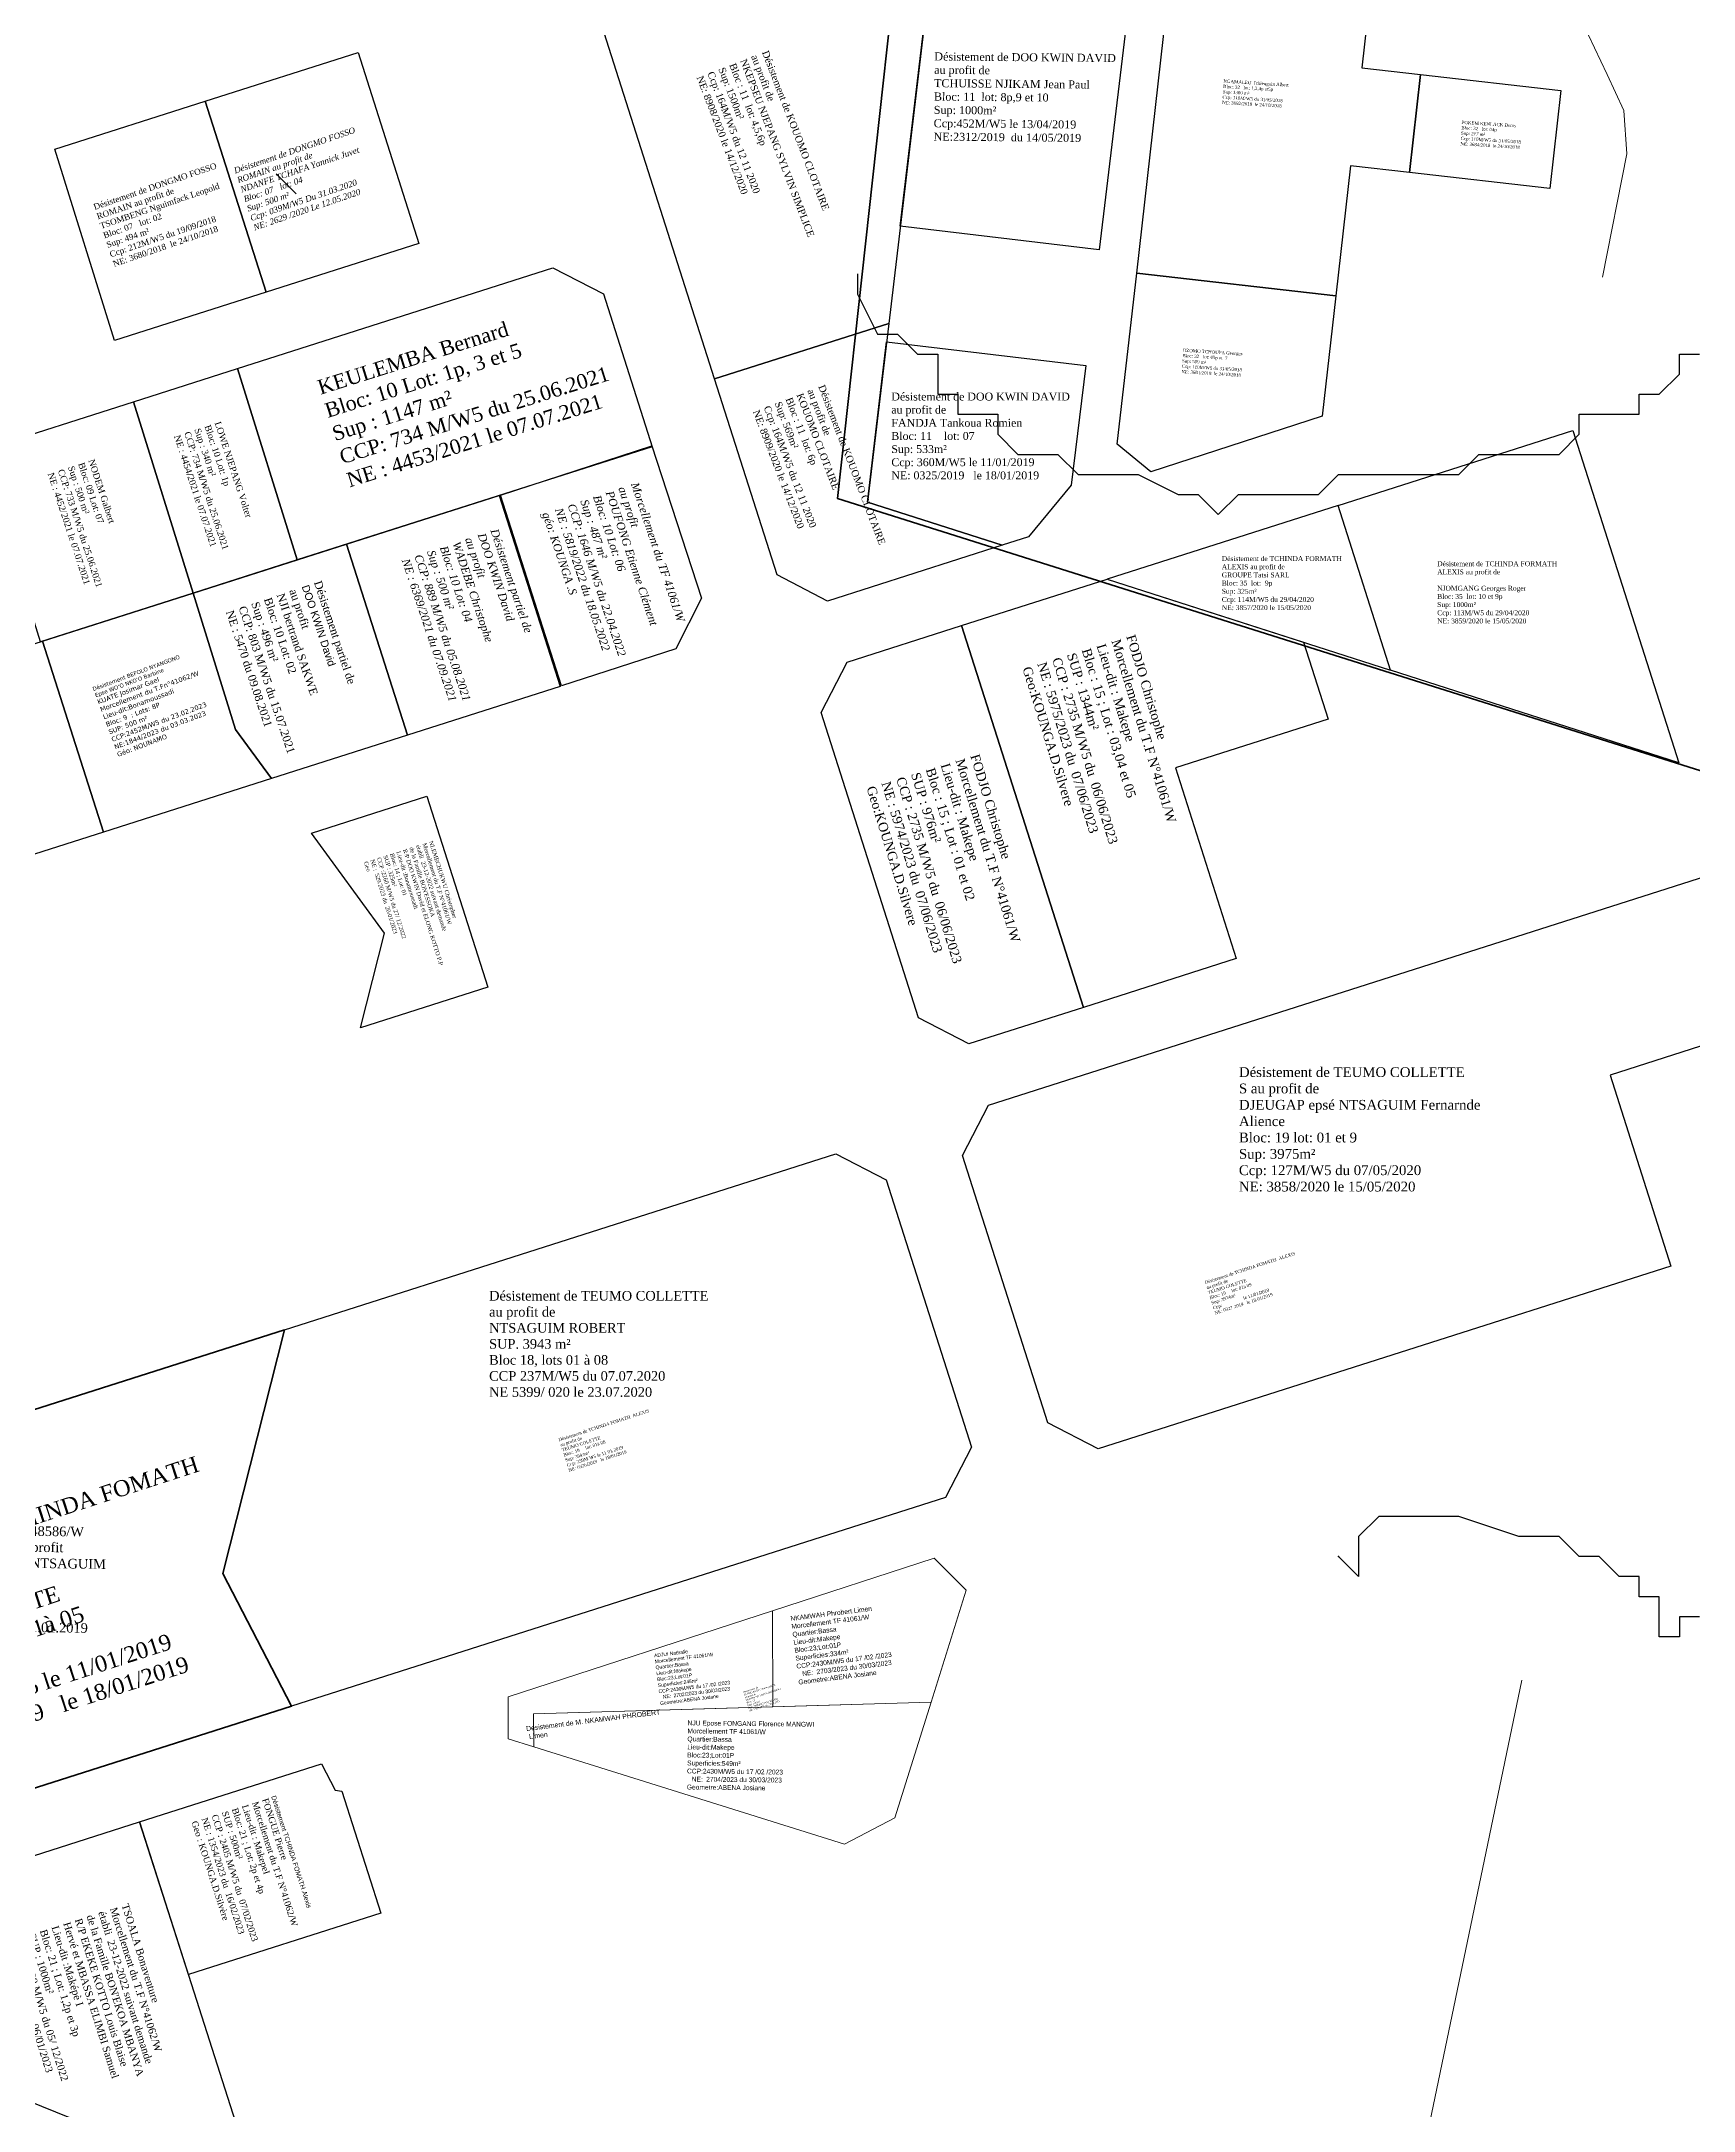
# Model space of a CAD drawing. Header units: millimetres. Extents: x 579832 to 917290, y 449831 to 1452191.
# Drawn here: x 581924.3 to 582130.4, y 450315.9 to 450574 of the extents above; entities that cross this region are included whole.
import ezdxf

# ---------------------------------------------------------------- set-up
doc = ezdxf.new("R2010")
doc.units = ezdxf.units.MM
doc.header["$LTSCALE"] = 10
for name, color, linetype, lineweight in [('00_DPP_TF MUTATION TOTALE', 6, 'Continuous', 50), ('00_DPP_TF Mutations Moungo', 6, 'Continuous', 50), ('MAJ APRES LE 13.01.2023', 222, 'Continuous', 30), ('Roads_others', 24, 'Continuous', 9)]:
    doc.layers.add(name, color=color, linetype=linetype, lineweight=lineweight)
for name, color, linetype in [('end maj 26 02 2021', 7, 'Continuous'), ('MAJ AOUT 2021', 7, 'Continuous'), ('MAJ JAN 2022', 1, 'Continuous'), ('MAJ JUILLET 2021', 7, 'Continuous')]:
    doc.layers.add(name, color=color, linetype=linetype)
doc.styles.add('STYLE3', font='tt0012m_.ttf', dxfattribs={"height": 13})
doc.styles.add('Times 1.0', font='times.ttf', dxfattribs={"width": 0.99, "height": 1})

msp = doc.modelspace()

# ---------------------------------------------------------------- linework, layer by layer
at = {"color": 7, "lineweight": 40, "flags": 128}
msp.add_lwpolyline([(582430.3, 450712.29), (582506.29, 450667.85), (582281.53, 450435.6), (582023.63, 450516.96), (582031.51, 450588.86), (582189.17, 450606.75), (582205.02, 450609.85), (582261.3, 450615.03), (582311.98, 450601.99), (582363.8, 450620.85)], close=True, dxfattribs=at)
at = {"color": 0, "lineweight": -3, "flags": 128}
msp.add_lwpolyline([(582000.46, 450523.56), (582006.65, 450504.54)], dxfattribs=at)
at = {"flags": 128}
msp.add_lwpolyline([(582057.26, 450506.92), (582081.75, 450499.05)], dxfattribs=at)
msp.add_lwpolyline([(581972.41, 450479.85), (581980.01, 450456.03), (581964.14, 450450.96), (581967.12, 450462.78), (581958, 450475.25)], close=True, dxfattribs=at)
at = {"layer": '00_DPP_TF MUTATION TOTALE', "flags": 128}
msp.add_lwpolyline([(581954.64, 450413.3), (581946.96, 450382.87), (581955.53, 450366.35), (581913.22, 450352.85), (581906.93, 450356.09), (581896.3, 450389.44), (581899.54, 450395.72)], close=True, dxfattribs=at)
at = {"layer": 'end maj 26 02 2021', "color": 150}
for points in [[(582077.6, 450595.66), (582080.25, 450588.88), (582091.18, 450589.92), (582088.99, 450570.7), (582096.33, 450569.87), (582094.94, 450557.63), (582087.6, 450558.46), (582085.77, 450542.28), (582060.93, 450545.1), (582065.95, 450589.43), (582071.48, 450594.96)], [(582077.6, 450595.66), (582080.25, 450588.88), (582091.18, 450589.92), (582088.99, 450570.7), (582096.33, 450569.87), (582094.94, 450557.63), (582087.6, 450558.46), (582085.77, 450542.28), (582060.93, 450545.1), (582065.95, 450589.43), (582071.48, 450594.96)], [(582056.43, 450590.52), (582060.81, 450586.09), (582056.27, 450548), (582031.44, 450550.96), (582035.89, 450588.3)], [(582056.43, 450590.52), (582060.81, 450586.09), (582056.27, 450548), (582031.44, 450550.96), (582035.89, 450588.3)], [(582035.89, 450588.28), (582030, 450538.83), (582008.29, 450531.91), (581994.52, 450575.08)], [(582035.89, 450588.28), (582030, 450538.83), (582008.29, 450531.91), (581994.52, 450575.08)], [(582096.33, 450569.87), (582113.83, 450567.88), (582112.44, 450555.64), (582094.94, 450557.63)], [(582096.33, 450569.87), (582113.83, 450567.88), (582112.44, 450555.64), (582094.94, 450557.63)], [(581944.76, 450566.55), (581952.36, 450542.73), (581933.44, 450536.7), (581926.01, 450560.57)], [(581944.76, 450566.55), (581952.36, 450542.73), (581933.44, 450536.7), (581926.01, 450560.57)], [(582060.93, 450545.1), (582085.77, 450542.28), (582084.06, 450527.27), (582062.69, 450520.32), (582058.5, 450523.74)], [(582060.93, 450545.1), (582085.77, 450542.28), (582084.06, 450527.27), (582062.69, 450520.32), (582058.5, 450523.74)], [(582022.38, 450504.19), (582016.1, 450507.44), (582008.29, 450531.91), (582030, 450538.83), (582027.34, 450516.54), (582044.16, 450511.14)], [(582022.38, 450504.19), (582016.1, 450507.44), (582008.29, 450531.91), (582030, 450538.83), (582027.34, 450516.54), (582044.16, 450511.14)], [(582029.72, 450536.52), (582054.58, 450533.56), (582052.77, 450518.66), (582047.42, 450512.18), (582044.16, 450511.14), (582027.34, 450516.54)], [(582029.72, 450536.52), (582054.58, 450533.56), (582052.77, 450518.66), (582047.42, 450512.18), (582044.16, 450511.14), (582027.34, 450516.54)], [(582115.32, 450525.45), (582128.54, 450484), (582092.59, 450495.56), (582086.04, 450516.11)], [(582115.32, 450525.45), (582128.54, 450484), (582092.59, 450495.56), (582086.04, 450516.11)], [(582057.26, 450506.92), (582092.59, 450495.56), (582086.04, 450516.11)], [(582057.26, 450506.92), (582092.59, 450495.56), (582086.04, 450516.11)], [(582132.95, 450470.19), (582139.03, 450451.14), (582119.98, 450445.06), (582127.57, 450421.24), (582056.12, 450398.44), (582049.84, 450401.69), (582039.2, 450435.03), (582042.44, 450441.32)], [(582132.95, 450470.19), (582139.03, 450451.14), (582119.98, 450445.06), (582127.57, 450421.24), (582056.12, 450398.44), (582049.84, 450401.69), (582039.2, 450435.03), (582042.44, 450441.32)], [(582132.95, 450470.19), (582139.03, 450451.14), (582119.98, 450445.06), (582127.57, 450421.24), (582056.12, 450398.44), (582049.84, 450401.69), (582039.2, 450435.03), (582042.44, 450441.32)], [(582132.95, 450470.19), (582139.03, 450451.14), (582119.98, 450445.06), (582127.57, 450421.24), (582056.12, 450398.44), (582049.84, 450401.69), (582039.2, 450435.03), (582042.44, 450441.32)], [(582023.39, 450435.24), (582029.67, 450431.99), (582040.31, 450398.65), (582037.07, 450392.36), (581955.53, 450366.35), (581946.96, 450382.87), (581954.64, 450413.3)], [(582023.39, 450435.24), (582029.67, 450431.99), (582040.31, 450398.65), (582037.07, 450392.36), (581955.53, 450366.35), (581946.96, 450382.87), (581954.64, 450413.3)], [(581954.64, 450413.3), (581946.96, 450382.87), (581955.53, 450366.35), (581913.22, 450352.85), (581906.93, 450356.09), (581896.3, 450389.44), (581899.54, 450395.72)], [(581954.64, 450413.3), (581946.96, 450382.87), (581955.53, 450366.35), (581913.22, 450352.85), (581906.93, 450356.09), (581896.3, 450389.44), (581899.54, 450395.72)]]:
    msp.add_lwpolyline(points, close=True, dxfattribs=at)
at = {"layer": 'end maj 26 02 2021', "color": 150, "lineweight": -3, "flags": 128}
for points in [[(581963.81, 450572.63), (581971.41, 450548.81), (581952.36, 450542.73), (581944.76, 450566.54)], [(581963.81, 450572.63), (581971.41, 450548.81), (581952.36, 450542.73), (581944.76, 450566.54)], [(582023.39, 450435.24), (582029.67, 450431.99), (582040.31, 450398.65), (582037.07, 450392.36), (581955.53, 450366.35), (581946.96, 450382.87), (581954.64, 450413.3)], [(582023.39, 450435.24), (582029.67, 450431.99), (582040.31, 450398.65), (582037.07, 450392.36), (581955.53, 450366.35), (581946.96, 450382.87), (581954.64, 450413.3)]]:
    msp.add_lwpolyline(points, close=True, dxfattribs=at)
at = {"layer": 'end maj 26 02 2021', "flags": 128}
for points in [[(581956.11, 450554.99), (581953.61, 450557.49)], [(581956.11, 450554.99), (581953.61, 450557.49)], [(582026.11, 450544.99), (582026.11, 450542.49)], [(582026.11, 450544.99), (582026.11, 450542.49)], [(582026.11, 450542.49), (582028.61, 450537.49), (582028.61, 450537.49), (582028.61, 450537.49), (582031.11, 450537.49), (582031.11, 450537.49), (582033.61, 450534.99), (582036.11, 450534.99), (582036.11, 450532.49), (582036.11, 450532.49), (582036.11, 450529.99), (582038.61, 450529.99), (582038.61, 450529.99), (582038.61, 450529.99), (582038.61, 450527.49), (582038.61, 450527.49), (582041.11, 450527.49), (582041.11, 450527.49), (582043.61, 450527.49), (582043.61, 450524.99), (582046.11, 450522.49), (582048.61, 450522.49), (582051.11, 450522.49), (582053.61, 450519.99), (582053.61, 450519.99), (582056.11, 450519.99), (582056.11, 450519.99), (582058.61, 450519.99), (582058.61, 450519.99), (582061.11, 450519.99), (582066.11, 450517.49), (582068.61, 450517.49), (582068.61, 450517.49), (582071.11, 450514.99), (582073.61, 450517.49), (582073.61, 450517.49), (582076.11, 450517.49), (582078.61, 450517.49), (582081.11, 450517.49), (582083.61, 450517.49), (582083.61, 450517.49), (582086.11, 450519.99), (582088.61, 450519.99), (582091.11, 450519.99), (582093.61, 450519.99), (582096.11, 450519.99), (582098.61, 450519.99), (582101.11, 450519.99), (582103.61, 450522.49), (582106.11, 450522.49), (582108.61, 450522.49), (582113.61, 450522.49), (582116.11, 450524.99), (582116.11, 450527.49), (582118.61, 450527.49), (582118.61, 450527.49), (582121.11, 450527.49), (582123.61, 450527.49), (582123.61, 450529.99), (582126.11, 450529.99), (582128.61, 450532.49), (582128.61, 450534.99), (582131.11, 450534.99)], [(582026.11, 450542.49), (582028.61, 450537.49), (582028.61, 450537.49), (582028.61, 450537.49), (582031.11, 450537.49), (582031.11, 450537.49), (582033.61, 450534.99), (582036.11, 450534.99), (582036.11, 450532.49), (582036.11, 450532.49), (582036.11, 450529.99), (582038.61, 450529.99), (582038.61, 450529.99), (582038.61, 450529.99), (582038.61, 450527.49), (582038.61, 450527.49), (582041.11, 450527.49), (582041.11, 450527.49), (582043.61, 450527.49), (582043.61, 450524.99), (582046.11, 450522.49), (582048.61, 450522.49), (582051.11, 450522.49), (582053.61, 450519.99), (582053.61, 450519.99), (582056.11, 450519.99), (582056.11, 450519.99), (582058.61, 450519.99), (582058.61, 450519.99), (582061.11, 450519.99), (582066.11, 450517.49), (582068.61, 450517.49), (582068.61, 450517.49), (582071.11, 450514.99), (582073.61, 450517.49), (582073.61, 450517.49), (582076.11, 450517.49), (582078.61, 450517.49), (582081.11, 450517.49), (582083.61, 450517.49), (582083.61, 450517.49), (582086.11, 450519.99), (582088.61, 450519.99), (582091.11, 450519.99), (582093.61, 450519.99), (582096.11, 450519.99), (582098.61, 450519.99), (582101.11, 450519.99), (582103.61, 450522.49), (582106.11, 450522.49), (582108.61, 450522.49), (582113.61, 450522.49), (582116.11, 450524.99), (582116.11, 450527.49), (582118.61, 450527.49), (582118.61, 450527.49), (582121.11, 450527.49), (582123.61, 450527.49), (582123.61, 450529.99), (582126.11, 450529.99), (582128.61, 450532.49), (582128.61, 450534.99), (582131.11, 450534.99)], [(582131.11, 450377.49), (582128.61, 450377.49), (582128.61, 450374.99), (582126.11, 450374.99), (582126.11, 450377.49), (582126.11, 450377.49), (582126.11, 450379.99), (582126.11, 450379.99), (582126.11, 450379.99), (582123.61, 450379.99), (582123.61, 450382.49), (582121.11, 450382.49), (582118.61, 450384.99), (582116.11, 450384.99), (582113.61, 450387.49), (582111.11, 450387.49), (582108.61, 450387.49), (582101.11, 450389.99), (582098.61, 450389.99), (582093.61, 450389.99), (582091.11, 450389.99), (582091.11, 450389.99), (582091.11, 450389.99), (582091.11, 450389.99), (582091.11, 450389.99), (582091.11, 450389.99), (582088.61, 450387.49), (582088.61, 450384.99), (582088.61, 450384.99), (582088.61, 450384.99), (582088.61, 450382.49), (582086.11, 450384.99)], [(582131.11, 450377.49), (582128.61, 450377.49), (582128.61, 450374.99), (582126.11, 450374.99), (582126.11, 450377.49), (582126.11, 450377.49), (582126.11, 450379.99), (582126.11, 450379.99), (582126.11, 450379.99), (582123.61, 450379.99), (582123.61, 450382.49), (582121.11, 450382.49), (582118.61, 450384.99), (582116.11, 450384.99), (582113.61, 450387.49), (582111.11, 450387.49), (582108.61, 450387.49), (582101.11, 450389.99), (582098.61, 450389.99), (582093.61, 450389.99), (582091.11, 450389.99), (582091.11, 450389.99), (582091.11, 450389.99), (582091.11, 450389.99), (582091.11, 450389.99), (582091.11, 450389.99), (582088.61, 450387.49), (582088.61, 450384.99), (582088.61, 450384.99), (582088.61, 450384.99), (582088.61, 450382.49), (582086.11, 450384.99)]]:
    msp.add_lwpolyline(points, dxfattribs=at)
at = {"layer": 'end maj 26 02 2021'}
msp.add_point((582086.11, 450384.99), dxfattribs=at)
msp.add_point((582086.11, 450384.99), dxfattribs=at)
at = {"layer": 'MAJ AOUT 2021', "color": 150, "lineweight": -3, "flags": 128}
msp.add_lwpolyline([(581981.43, 450517.37), (581989.03, 450493.55), (581969.98, 450487.47), (581962.38, 450511.29)], close=True, dxfattribs=at)
msp.add_lwpolyline([(581981.43, 450517.37), (581989.03, 450493.55), (581969.98, 450487.47), (581962.38, 450511.29)], close=True, dxfattribs=at)
at = {"layer": 'MAJ AOUT 2021', "color": 6, "lineweight": -3, "flags": 128}
msp.add_lwpolyline([(581962.39, 450511.29), (581969.98, 450487.47), (581953.02, 450482.05), (581948.55, 450488.17), (581943.26, 450505.18)], close=True, dxfattribs=at)
msp.add_lwpolyline([(581962.39, 450511.29), (581969.98, 450487.47), (581953.02, 450482.05), (581948.55, 450488.17), (581943.26, 450505.18)], close=True, dxfattribs=at)
at = {"layer": 'MAJ APRES LE 13.01.2023', "flags": 128}
for points in [[(582081.75, 450499.05), (582084.81, 450489.47), (582065.76, 450483.39), (582073.35, 450459.58), (582054.3, 450453.5), (582039.1, 450501.13), (582057.26, 450506.92)], [(582039.1, 450501.13), (582054.3, 450453.5), (582040.01, 450448.94), (582033.73, 450452.18), (582021.57, 450490.29), (582024.82, 450496.57)], [(581972.41, 450479.85), (581980.01, 450456.03), (581964.14, 450450.96), (581967.12, 450462.78), (581958, 450475.25)], [(581936.57, 450351.9), (581951.39, 450305.46), (581918.9, 450318.59), (581912.41, 450338.95), (581915.65, 450345.23)], [(581936.57, 450351.9), (581951.39, 450305.46), (581918.9, 450318.59), (581912.41, 450338.95), (581915.65, 450345.23)]]:
    msp.add_lwpolyline(points, close=True, dxfattribs=at)
at = {"layer": 'MAJ APRES LE 13.01.2023', "color": 232, "lineweight": 30, "flags": 128}
for points in [[(581943.26, 450505.18), (581948.55, 450488.17), (581953.02, 450482.06), (581932.05, 450475.37), (581924.45, 450499.18)], [(581924.45, 450499.18), (581932.05, 450475.37), (581879.48, 450458.59), (581873.19, 450461.84), (581867.11, 450480.89)], [(581959.27, 450359.15), (581960.98, 450355.84), (581961.8, 450355.72), (581966.65, 450340.51), (581942.65, 450332.85), (581936.57, 450351.9)]]:
    msp.add_lwpolyline(points, close=True, dxfattribs=at)
at = {"layer": 'MAJ APRES LE 13.01.2023', "lineweight": 13, "flags": 128}
for points in [[(582035.66, 450384.78), (582039.66, 450380.82), (582035.28, 450366.84), (582015.53, 450366.26), (582015.49, 450378.22)], [(582015.49, 450378.22), (582015.53, 450366.26), (581985.69, 450365.38), (581985.73, 450361.25), (581982.55, 450362.25), (581982.54, 450367.5)], [(582035.28, 450366.84), (582030.75, 450352.39), (582024.49, 450349.12), (581985.73, 450361.25), (581985.69, 450365.38)]]:
    msp.add_lwpolyline(points, close=True, dxfattribs=at)
at = {"layer": 'MAJ JAN 2022', "color": 4, "lineweight": 30, "ltscale": 0.0014, "flags": 128}
msp.add_lwpolyline([(582000.46, 450523.56), (582006.65, 450504.54), (582003.43, 450498.24), (581989.17, 450493.6), (581981.57, 450517.41)], close=True, dxfattribs=at)
at = {"layer": 'MAJ JUILLET 2021', "flags": 128}
for points in [[(581988.13, 450545.74), (581994.41, 450542.5), (582000.49, 450523.44), (581956.21, 450509.32), (581948.78, 450533.19)], [(581988.13, 450545.74), (581994.41, 450542.5), (582000.49, 450523.44), (581956.21, 450509.32), (581948.78, 450533.19)], [(581948.78, 450533.19), (581956.21, 450509.32), (581943.25, 450505.18), (581935.82, 450529.05)], [(581948.78, 450533.19), (581956.21, 450509.32), (581943.25, 450505.18), (581935.82, 450529.05)], [(581935.82, 450529.04), (581943.25, 450505.19), (581924.19, 450499.11), (581916.76, 450522.98)], [(581935.82, 450529.04), (581943.25, 450505.19), (581924.19, 450499.11), (581916.76, 450522.98)]]:
    msp.add_lwpolyline(points, close=True, dxfattribs=at)
at = {"layer": 'Roads_others'}
msp.add_line((582108.98, 450369.58), (582081.72, 450238.61), dxfattribs=at)
msp.add_lwpolyline([(582119.02, 450544.6), (582122.06, 450559.99), (582121.68, 450565.38), (582119.6, 450569.89), (582108.55, 450593.18)], dxfattribs=at)

# ---------------------------------------------------------------- texts
at = {"color": 3, "insert": (581973.14, 450474.33), "char_height": 0.5105, "width": 38.1765, "attachment_point": 1, "rotation": 287.4817}
msp.add_mtext("{\\fTimes New Roman|b0|i0|c0|p18;NLEMECHUKWU Christopher\\P\\C1;Morcellement du T.F N°41061/W\\Pétabli  23-12-2022 suivant demande \\Pde la Famille BON'ESSOKA\\PR/P DOO KWIN David et ELONG KOTTO P.P\\P\\C256;Lieu-dit :Bonamoussadi  \\PBloc: 14 ; Lot: 01\\PSUP : 325m²\\PCCP :2260 M/W5 du 27/ 12/2022\\PNE :  529/2023 du  20/01/2023\\P\\C1;Geo :NOUNAMO.F.Gustave}", dxfattribs=at)
at = {"layer": '00_DPP_TF Mutations Moungo', "insert": (581906.32, 450393.02), "char_height": 1.2, "width": 46.84, "attachment_point": 1, "rotation": 359.2057, "style": 'Times 1.0'}
msp.add_mtext('{\\fTimes New Roman|b0|i0|c186|p18;Arr de Dla V\\Plieu dit : Makepe \\PMutation totale du T.F 48586/W\\Petabli le 16.09.2022 au profit \\Pde M. DJEUGAP epse NTSAGUIM\\PFernande Alience\\PSup: 2307 m²\\PBloc 17 lot 01 à 05\\PCCP : 359MT/W5 du 11.01.2019\\PSaisi le 10.10.2022}', dxfattribs=at)
at = {"layer": 'end maj 26 02 2021', "attachment_point": 1}
for s, width, gutter_width, heights, insert, char_height, rotation in [('{\\fTimes New Roman|b0|i0|c0|p18;\\C1;Désistement de KOUOMO CLOTAIRE\\Pau profit de\\C256;\\PNKEPSEU NJEPANG SYLVIN SIMPLICE\\PBloc : 11  lot: 4,5,6p\\PSup: 1500m² \\PCcp: 164M/W5 du 12 11 2020\\PNE: 8908/2020 le 14/12/2020}', 87.2316, 12.5, [37.81], (582015, 450572.96), 0.875, 291.0128), ('{\\fTimes New Roman|b0|i0|c0|p18;\\C1;Désistement de KOUOMO CLOTAIRE\\Pau profit de\\C256;\\PNKEPSEU NJEPANG SYLVIN SIMPLICE\\PBloc : 11  lot: 4,5,6p\\PSup: 1500m² \\PCcp: 164M/W5 du 12 11 2020\\PNE: 8908/2020 le 14/12/2020}', 87.2316, 12.5, [37.81], (582015, 450572.96), 0.875, 291.0128), ('{\\fTimes New Roman|b0|i0|c0|p18;\\C1;Désistement de DOO KWIN DAVID\\Pau profit de\\P\\C256;TCHUISSE NJIKAM Jean Paul \\PBloc: 11  lot: 8p,9 et 10\\PSup: 1000m²\\PCcp:452M/W5 le 13/04/2019\\PNE:2312/2019  du 14/05/2019}', 102.0996, 12.5, [35.29], (582035.69, 450572.63), 1, 359.4645), ('{\\fTimes New Roman|b0|i0|c0|p18;\\C1;Désistement de DOO KWIN DAVID\\Pau profit de\\P\\C256;TCHUISSE NJIKAM Jean Paul \\PBloc: 11  lot: 8p,9 et 10\\PSup: 1000m²\\PCcp:452M/W5 le 13/04/2019\\PNE:2312/2019  du 14/05/2019}', 102.0996, 12.5, [35.29], (582035.69, 450572.63), 1, 359.4645), ('{\\fTimes New Roman|b0|i0|c0|p18;NGAMALEU Tchienguin Albert\\PBloc: 32   lot: 1,3,4p et5p\\PSup: 1300 m²\\P\\pt11.6;Ccp: 110M/W5 du 31/05/2018\\PNE: 3682/2018  le 24/10/2018}', 167.5958, 45.55, [40.82], (582071.77, 450569.26), 0.4, 356.438), ('{\\fTimes New Roman|b0|i0|c0|p18;NGAMALEU Tchienguin Albert\\PBloc: 32   lot: 1,3,4p et5p\\PSup: 1300 m²\\P\\pt11.6;Ccp: 110M/W5 du 31/05/2018\\PNE: 3682/2018  le 24/10/2018}', 167.5958, 45.55, [40.82], (582071.77, 450569.26), 0.4, 356.438), ('{\\fTimes New Roman|b0|i1|c0|p18;\\C1;Désistement de DONGMO FOSSO\\PROMAIN au profit de \\P\\C256;NDANFE TCHAFA Yannick Juvet\\P\\fTimes New Roman|b0|i1|c186|p18;Bloc: 07   lot: 0\\fTimes New Roman|b0|i1|c0|p18;4\\P\\fTimes New Roman|b0|i1|c186|p18;Sup: \\fTimes New Roman|b0|i1|c0|p18;500\\fTimes New Roman|b0|i1|c186|p18; m²\\PCcp: \\fTimes New Roman|b0|i1|c0|p18;039M/W5 Du 31.03.2020\\P\\fTimes New Roman|b0|i1|c186|p18;NE: \\fTimes New Roman|b0|i1|c0|p18;2629 /2020 Le 12.05.2020}', 167.5958, 45.55, [40.82], (581948.25, 450558.21), 0.75015, 18.8232), ('{\\fTimes New Roman|b0|i1|c0|p18;\\C1;Désistement de DONGMO FOSSO\\PROMAIN au profit de \\P\\C256;NDANFE TCHAFA Yannick Juvet\\P\\fTimes New Roman|b0|i1|c186|p18;Bloc: 07   lot: 0\\fTimes New Roman|b0|i1|c0|p18;4\\P\\fTimes New Roman|b0|i1|c186|p18;Sup: \\fTimes New Roman|b0|i1|c0|p18;500\\fTimes New Roman|b0|i1|c186|p18; m²\\PCcp: \\fTimes New Roman|b0|i1|c0|p18;039M/W5 Du 31.03.2020\\P\\fTimes New Roman|b0|i1|c186|p18;NE: \\fTimes New Roman|b0|i1|c0|p18;2629 /2020 Le 12.05.2020}', 167.5958, 45.55, [40.82], (581948.25, 450558.21), 0.75015, 18.8232), ('{\\fTimes New Roman|b0|i0|c0|p18;POKEM KENLACK Denis\\PBloc: 32   lot: 04p\\PSup: 217 m²\\P\\pt11.6;Ccp: 110M/W5 du 31/05/2018\\PNE: 3684/2018  le 24/10/2018}', 167.5958, 45.55, [40.82], (582101.48, 450564.11), 0.4, 356.438), ('{\\fTimes New Roman|b0|i0|c0|p18;POKEM KENLACK Denis\\PBloc: 32   lot: 04p\\PSup: 217 m²\\P\\pt11.6;Ccp: 110M/W5 du 31/05/2018\\PNE: 3684/2018  le 24/10/2018}', 167.5958, 45.55, [40.82], (582101.48, 450564.11), 0.4, 356.438), ('{\\fTimes New Roman|b0|i0|c0|p18;\\C1;Désistement de DONGMO FOSSO\\PROMAIN au profit de \\P\\fTimes New Roman|b0|i0|c186|p18;\\C256;TSOMBENG Nguimfack Leopold\\PBloc: 07   lot: 02\\PSup: 494 m²\\PCcp: 212M/W5 du 19/09/2018\\PNE: 3680/2018  le 24/10/2018}', 167.5958, 45.55, [40.82], (581930.73, 450553.68), 0.7502, 18.8232), ('{\\fTimes New Roman|b0|i0|c0|p18;\\C1;Désistement de DONGMO FOSSO\\PROMAIN au profit de \\P\\fTimes New Roman|b0|i0|c186|p18;\\C256;TSOMBENG Nguimfack Leopold\\PBloc: 07   lot: 02\\PSup: 494 m²\\PCcp: 212M/W5 du 19/09/2018\\PNE: 3680/2018  le 24/10/2018}', 167.5958, 45.55, [40.82], (581930.73, 450553.68), 0.7502, 18.8232), ('{\\fTimes New Roman|b0|i0|c0|p18;DZOMO TCHOUPA Georges\\PBloc: 32   lot: 05p et  7\\PSup: 509 m²\\P\\pt11.6;Ccp: 110M/W5 du 31/05/2018\\PNE: 3681/2018  le 24/10/2018}', 167.5958, 45.55, [40.82], (582066.69, 450535.69), 0.4, 356.438), ('{\\fTimes New Roman|b0|i0|c0|p18;DZOMO TCHOUPA Georges\\PBloc: 32   lot: 05p et  7\\PSup: 509 m²\\P\\pt11.6;Ccp: 110M/W5 du 31/05/2018\\PNE: 3681/2018  le 24/10/2018}', 167.5958, 45.55, [40.82], (582066.69, 450535.69), 0.4, 356.438), ('{\\fTimes New Roman|b0|i0|c0|p18;\\C1;Désistement de KOUOMO CLOTAIRE\\Pau profit de\\C256;\\PKOUOMO CLOTAIRE\\PBloc : 11  lot: 6p\\PSup: 569m² \\PCcp: 164M/W5 du 12 11 2020\\PNE: 8909/2020 le 14/12/2020}', 87.2316, 12.5, [37.81], (582022.02, 450531.27), 0.875, 291.0128), ('{\\fTimes New Roman|b0|i0|c0|p18;\\C1;Désistement de KOUOMO CLOTAIRE\\Pau profit de\\C256;\\PKOUOMO CLOTAIRE\\PBloc : 11  lot: 6p\\PSup: 569m² \\PCcp: 164M/W5 du 12 11 2020\\PNE: 8909/2020 le 14/12/2020}', 87.2316, 12.5, [37.81], (582022.02, 450531.27), 0.875, 291.0128), ('{\\fTimes New Roman|b0|i0|c0|p18;\\C1;Désistement de TCHINDA FOMATH  ALEXIS\\Pau profit de \\C256;\\PTEUMO COLETTE\\PBloc: 19     lot: 01à 09\\PSup: 3974m²\\PCcp: 359M/W5 le 11/01/2019\\PNE: 0327/2019   le 18/01/2019}', 233.8406, 12.5, [77.76], (582069.36, 450419.36), 0.4, 18.0154), ('{\\fTimes New Roman|b0|i0|c0|p18;\\C1;Désistement de TCHINDA FOMATH  ALEXIS\\Pau profit de \\C256;\\PTEUMO COLETTE\\PBloc: 19     lot: 01à 09\\PSup: 3974m²\\PCcp: 359M/W5 le 11/01/2019\\PNE: 0327/2019   le 18/01/2019}', 233.8406, 12.5, [77.76], (582069.36, 450419.36), 0.4, 18.0154), ('{\\fTimes New Roman|b0|i0|c0|p18;\\C1;Désistement de TCHINDA FOMATH  ALEXIS\\Pau profit de \\C256;\\PTEUMO COLETTE\\PBloc: 19     lot: 01à 08\\PSup: 3943m²\\PCcp: 359M/W5 le 11/01/2019\\PNE: 0326/2019   le 18/01/2019}', 233.8406, 12.5, [77.76], (581988.77, 450399.74), 0.4, 18.0157), ('{\\fTimes New Roman|b0|i0|c0|p18;\\C1;Désistement de TCHINDA FOMATH  ALEXIS\\Pau profit de \\C256;\\PTEUMO COLETTE\\PBloc: 19     lot: 01à 08\\PSup: 3943m²\\PCcp: 359M/W5 le 11/01/2019\\PNE: 0326/2019   le 18/01/2019}', 233.8406, 12.5, [77.76], (581988.77, 450399.74), 0.4, 18.0157), ('{\\fTimes New Roman|b0|i0|c0|p18;\\C1;Désistement de TCHINDA FOMATH \\P ALEXIS\\Pau profit de \\C256;\\PTEUMO COLETTE\\PBloc: 17     lot: 01à 05\\PSup: 2307m²\\PCcp: 359M/W5 le 11/01/2019\\PNE: 0328/2019   le 18/01/2019}', 233.8406, 12.5, [77.76], (581899.41, 450383.22), 2, 18.0161), ('{\\fTimes New Roman|b0|i0|c0|p18;\\C1;Désistement de TCHINDA FOMATH \\P ALEXIS\\Pau profit de \\C256;\\PTEUMO COLETTE\\PBloc: 17     lot: 01à 05\\PSup: 2307m²\\PCcp: 359M/W5 le 11/01/2019\\PNE: 0328/2019   le 18/01/2019}', 233.8406, 12.5, [77.76], (581899.41, 450383.22), 2, 18.0161)]:
    msp.add_mtext_dynamic_manual_height_columns(s, width=width, gutter_width=gutter_width, heights=heights, dxfattribs=dict(at, insert=insert, char_height=char_height, rotation=rotation))
for s, width, heights, insert, char_height in [('{\\fTimes New Roman|b0|i0|c0|p18;\\C1;Désistement de DOO KWIN DAVID\\Pau profit de\\P\\C256;FANDJA Tankoua Romien\\PBloc: 11    lot: 07\\PSup: 533m²\\PCcp: 360M/W5 le 11/01/2019\\PNE: 0325/2019   le 18/01/2019}', 233.8406, [77.76], (582030.33, 450530.19), 0.9828), ('{\\fTimes New Roman|b0|i0|c0|p18;\\C1;Désistement de DOO KWIN DAVID\\Pau profit de\\P\\C256;FANDJA Tankoua Romien\\PBloc: 11    lot: 07\\PSup: 533m²\\PCcp: 360M/W5 le 11/01/2019\\PNE: 0325/2019   le 18/01/2019}', 233.8406, [77.76], (582030.33, 450530.19), 0.9828), ('{\\fTimes New Roman|b0|i0|c0|p18;\\C1;Désistement de TCHINDA FORMATH\\PALEXIS au profit de\\P\\C256;GROUPE Tatsi SARL\\PBloc: 35  lot:  9p\\PSup: 325m²\\PCcp: 114M/W5 du 29/04/2020\\PNE: 3857/2020 le 15/05/2020}', 88.4916, [28.17], (582071.54, 450509.79), 0.6116), ('{\\fTimes New Roman|b0|i0|c0|p18;\\C1;Désistement de TCHINDA FORMATH\\PALEXIS au profit de\\P\\C256;GROUPE Tatsi SARL\\PBloc: 35  lot:  9p\\PSup: 325m²\\PCcp: 114M/W5 du 29/04/2020\\PNE: 3857/2020 le 15/05/2020}', 88.4916, [28.17], (582071.54, 450509.79), 0.6116), ('{\\fTimes New Roman|b0|i0|c0|p18;\\C1;Désistement de TCHINDA FORMATH\\PALEXIS au profit de\\P\\C256;\\PNJOMGANG Georges Roger\\PBloc: 35  lot: 10 et 9p\\PSup: 1000m²\\PCcp: 113M/W5 du 29/04/2020\\PNE: 3859/2020 le 15/05/2020}', 88.4916, [28.17], (582098.41, 450509.15), 0.6116), ('{\\fTimes New Roman|b0|i0|c0|p18;\\C1;Désistement de TCHINDA FORMATH\\PALEXIS au profit de\\P\\C256;\\PNJOMGANG Georges Roger\\PBloc: 35  lot: 10 et 9p\\PSup: 1000m²\\PCcp: 113M/W5 du 29/04/2020\\PNE: 3859/2020 le 15/05/2020}', 88.4916, [28.17], (582098.41, 450509.15), 0.6116), ('{\\fTimes New Roman|b0|i0|c0|p18;\\C1;Désistement de TEUMO COLLETTE\\PS au profit de\\C256;\\PDJEUGAP epsé NTSAGUIM Fernarnde\\PAlience\\PBloc: 19 lot: 01 et 9\\PSup: 3975m²\\PCcp: 127M/W5 du 07/05/2020\\PNE: 3858/2020 le 15/05/2020}', 88.4916, [28.17], (582073.68, 450446.04), 1.2233), ('{\\fTimes New Roman|b0|i0|c0|p18;\\C1;Désistement de TEUMO COLLETTE\\PS au profit de\\C256;\\PDJEUGAP epsé NTSAGUIM Fernarnde\\PAlience\\PBloc: 19 lot: 01 et 9\\PSup: 3975m²\\PCcp: 127M/W5 du 07/05/2020\\PNE: 3858/2020 le 15/05/2020}', 88.4916, [28.17], (582073.68, 450446.04), 1.2233)]:
    msp.add_mtext_dynamic_manual_height_columns(s, width=width, gutter_width=12.5, heights=heights, dxfattribs=dict(at, insert=insert, char_height=char_height))
at = {"layer": 'end maj 26 02 2021', "color": 150, "linetype": 'ByBlock', "lineweight": -3, "ltscale": 0.0014, "insert": (581980.16, 450418.13), "char_height": 1.2, "width": 64.4086, "attachment_point": 1, "style": 'Times 1.0'}
msp.add_mtext('{\\fTimes New Roman|b0|i0|c186|p18;\\C1;Désistement de TEUMO COLLETTE\\Pau profit de\\C256;\\PNTSAGUIM ROBERT\\PSUP. 3943 m²\\PBloc 18, lots 01 à 08\\PCCP 237M/W5 du 07.07.2020\\PNE 5399/ 020 le 23.07.2020}', dxfattribs=at)
msp.add_mtext('{\\fTimes New Roman|b0|i0|c186|p18;\\C1;Désistement de TEUMO COLLETTE\\Pau profit de\\C256;\\PNTSAGUIM ROBERT\\PSUP. 3943 m²\\PBloc 18, lots 01 à 08\\PCCP 237M/W5 du 07.07.2020\\PNE 5399/ 020 le 23.07.2020}', dxfattribs=at)
at = {"layer": 'MAJ APRES LE 13.01.2023', "attachment_point": 1}
for s, insert, char_height, width, rotation in [('{\\fTimes New Roman|b0|i0|c0|p18;\\C7;FODJO Christophe\\P\\C1;Morcellement du T.F N°41061/W     \\P\\C256;Lieu-dit : Makepe\\PBloc : 15 ; Lot : 03,04 et 05\\PSUP : 1344m²\\PCCP : 2735 M/W5 du  06/06/2023\\PNE : 5975/2023 du  07/06/2023\\P\\C1;Geo:KOUNGA.D.Silvere}', (582060.72, 450500.12), 1.1602, 24.9045, 287.1227), ('{\\fTimes New Roman|b0|i0|c0|p18;\\C7;FODJO Christophe\\P\\C1;Morcellement du T.F N°41061/W     \\P\\C256;Lieu-dit : Makepe\\PBloc : 15 ; Lot : 01 et 02\\PSUP : 976m²\\PCCP : 2735 M/W5 du  06/06/2023\\PNE : 5974/2023 du  07/06/2023\\P\\C1;Geo:KOUNGA.D.Silvere}', (582041.27, 450485.22), 1.1602, 24.9045, 287.1227), ("{\\fTimes New Roman|b0|i0|c0|p18;NLEMECHUKWU Christopher\\P\\C1;Morcellement du T.F N°41061/W\\Pétabli  23-12-2022 suivant demande \\Pde la Famille BON'ESSOKA\\PR/P DOO KWIN David et ELONG KOTTO P.P\\P\\C256;Lieu-dit :Bonamoussadi  \\PBloc: 14 ; Lot: 01\\PSUP : 325m²\\PCCP :2260 M/W5 du 27/ 12/2022\\PNE :  529/2023 du  20/01/2023\\P\\C1;Geo :NOUNAMO.F.Gustave}", (581973.14, 450474.33), 0.5105, 38.1765, 287.4817), ("{\\fTimes New Roman|b0|i0|c0|p18;TSOALA Bonaventure\\P\\C1;Morcellement du T.F N°41062/W\\Pétabli  23-12-2022 suivant demande \\Pde la Famille BON'EKOA MBANYA\\PR/P EKEKE KOTTO Louis Blaise\\PHervé et MBASSA ELIMBI Samuel\\P\\C256;Lieu-dit :Maképè I  \\PBloc: 21 ; Lot: 1,2p et 3p\\PSUP : 1000m²\\PCCP :2209 M/W5 du 05/ 12/2022\\PNE :  178/2023 du  06/01/2023\\P\\C1;Geo :KOUNGA.D.Silvère}", (581935.18, 450341.8), 0.9156, 68.4639, 287.4817), ("{\\fTimes New Roman|b0|i0|c0|p18;TSOALA Bonaventure\\P\\C1;Morcellement du T.F N°41062/W\\Pétabli  23-12-2022 suivant demande \\Pde la Famille BON'EKOA MBANYA\\PR/P EKEKE KOTTO Louis Blaise\\PHervé et MBASSA ELIMBI Samuel\\P\\C256;Lieu-dit :Maképè I  \\PBloc: 21 ; Lot: 1,2p et 3p\\PSUP : 1000m²\\PCCP :2209 M/W5 du 05/ 12/2022\\PNE :  178/2023 du  06/01/2023\\P\\C1;Geo :KOUNGA.D.Silvère}", (581935.18, 450341.8), 0.9156, 68.4639, 287.4817)]:
    msp.add_mtext(s, dxfattribs=dict(at, insert=insert, char_height=char_height, width=width, rotation=rotation))
at = {"layer": 'MAJ APRES LE 13.01.2023', "color": 232, "lineweight": 30, "attachment_point": 1}
for s, insert, char_height, width, rotation in [("{\\fVerdana|b0|i0|c0|p34;\\H0.8333x;\\C1;Désistement BEFOLO NYANGONO \\PEpse WO'O NKO'O Barbine\\H1.2x;\\C232;\\P\\C7;KUATE Josimar Gael\\P\\C1;Morcellement du T.Fn%%D41062/W\\P\\C7;Lieu-dit:Bonamoussadi\\PBloc: 9  ; Lots: 8P\\PSUP: 500 m²\\PCCP:2452M/W5 du 23.02.2023\\PNE:1844/2023 du 03.03.2023\\C256;\\P\\C1;Géo: NOUNAMO}", (581930.63, 450493.42), 0.6, 14.8578, 20.5865), ('{\\H0.7563x;\\C1;Désistement TCHINDA FOMATH Alexis\\P\\fTimes New Roman|b0|i0|c186|p18;\\H1.322x;\\C0;FONGUE Pierre\\P\\C1;Morcellement du T.F N°41062/W     \\P\\C7;Lieu-dit : MakepeI\\PBloc: 21 ; Lot: 2p et 4p\\PSUP : 500m²\\PCCP : 2405 M/W5 du  07/02/2023\\PNE : 1354/2023 du  16/02/2023\\P\\C1;Geo : KOUNGA.D.Silvère}', (581953.55, 450355.25), 0.7933, 18.0074, 287.7833)]:
    msp.add_mtext(s, dxfattribs=dict(at, insert=insert, char_height=char_height, width=width, rotation=rotation))
at = {"layer": 'MAJ APRES LE 13.01.2023', "lineweight": 13, "attachment_point": 1, "style": 'STYLE3'}
for s, insert, char_height, width, rotation in [('\\A1;NKAMWAH Phrobert Limen\\P{\\C1;Morcellement TF 41061/W\\P\\C0;Quartier:Bassa\\PLieu-dit:Makepe\\PBloc:23;Lot:01P\\PSuperficies:334m²\\PCCP:2430M/W5 du 17 /02 /2023\\P\\pi-1.8,l2.4,t2.4;NE:^I2703/2023 du 30/03/2023\\P\\pi0,l0,tz;\\C1;Geometre:ABENA Josiane}', (582017.71, 450377.56), 0.6, 43.6522, 7.1323), ('\\A1;ADJUI Nathalie\\P{\\C1;Morcellement TF 41061/W\\P\\C0;Quartier:Bassa\\PLieu-dit:Makepe\\PBloc:23;Lot:01P\\PSuperficies:245m²\\PCCP:2430M/W5 du 17 /02 /2023\\P\\pi-1.35,l1.8,t1.8;NE:^I2702/2023 du 30/03/2023\\P\\pi0,l0,tz;\\C1;Geometre:ABENA Josiane}', (582000.71, 450372.87), 0.45, 43.6522, 7.1323), ('\\A1;{\\C1;Desistement de M. NKAMWAH PHROBERT\\P Limen}', (581984.74, 450363.84), 0.62, 27.9229, 7.1323), ('\\A1;NJU Epose FONGANG Florence MANGWI\\P{\\C1;Morcellement TF 41061/W\\P\\C0;Quartier:Bassa\\PLieu-dit:Makepe\\PBloc:23;Lot:01P\\PSuperficies:549m²\\PCCP:2430M/W5 du 17 /02 /2023\\P\\pi-1.8,l2.4,t2.4;NE:^I2704/2023 du 30/03/2023\\P\\pi0,l0,tz;\\C1;Geometre:ABENA Josiane}', (582004.92, 450364.55), 0.6, 43.6522, 359.3309)]:
    msp.add_mtext(s, dxfattribs=dict(at, insert=insert, char_height=char_height, width=width, rotation=rotation))
at = {"layer": 'MAJ APRES LE 13.01.2023', "lineweight": 13, "insert": (582011.81, 450368.19), "char_height": 0.2108, "attachment_point": 1, "rotation": 18.0157}
msp.add_mtext_dynamic_manual_height_columns('{\\fTimes New Roman|b0|i0|c0|p18;\\C1;Désistement de \\P\\C7;ELONG KOTTO Pierre patrick \\C1;\\Pau profit de \\P\\C7;NKAMWAH LIMEN PHROBERT\\C256;\\PBloc: 23\\PSup: 1129m²\\PCcp: 338M/W5 le 01.02.2021\\PNE: 2386/2021  le  26.04.2021}', width=233.8406, gutter_width=12.5, heights=[77.76], dxfattribs=at)
at = {"layer": 'MAJ JUILLET 2021', "attachment_point": 1}
for s, insert, char_height, rotation in [('{\\fTimes New Roman|b0|i0|c0|p18;\\H1.053x;KEULEMBA Bernard \\PBloc: 10 Lot: 1p, 3 et 5\\PSup : 1147 m²\\PCCP: 734 M/W5 du 25.06.2021\\PNE : 4453/2021 le 07.07.2021}', (581958.58, 450531.65), 1.7258, 17.4553), ('{\\fTimes New Roman|b0|i0|c0|p18;\\H1.053x;KEULEMBA Bernard \\PBloc: 10 Lot: 1p, 3 et 5\\PSup : 1147 m²\\PCCP: 734 M/W5 du 25.06.2021\\PNE : 4453/2021 le 07.07.2021}', (581958.58, 450531.65), 1.7258, 17.4553), ('{\\fTimes New Roman|b0|i0|c0|p18;\\H1.053x;LOWE NJEPANG Volter\\PBloc: 10 Lot: 1p\\PSup : 340 m²\\PCCP: 734 M/W5 du 25.06.2021\\PNE : 4454/2021 le 07.07.2021}', (581946.68, 450526.67), 0.7596, 288.2484), ('{\\fTimes New Roman|b0|i0|c0|p18;\\H1.053x;LOWE NJEPANG Volter\\PBloc: 10 Lot: 1p\\PSup : 340 m²\\PCCP: 734 M/W5 du 25.06.2021\\PNE : 4454/2021 le 07.07.2021}', (581946.68, 450526.67), 0.7596, 288.2484), ('{\\fTimes New Roman|b0|i0|c0|p18;\\H1.053x;NODEM Galbert\\PBloc: 09 Lot: 07\\PSup : 500 m²\\PCCP: 733 M/W5 du 25.06.2021\\PNE : 4452/2021 le 07.07.2021}', (581930.92, 450521.98), 0.7596, 288.2484), ('{\\fTimes New Roman|b0|i0|c0|p18;\\H1.053x;NODEM Galbert\\PBloc: 09 Lot: 07\\PSup : 500 m²\\PCCP: 733 M/W5 du 25.06.2021\\PNE : 4452/2021 le 07.07.2021}', (581930.92, 450521.98), 0.7596, 288.2484), ('{\\fTimes New Roman|b0|i1|c0|p18;\\C1;Morcellement du TF 41061/W \\C7;\\P\\C1;au profit \\C256;\\PPOUFONG Etienne Clément\\PBloc: 10 Lot: 06\\PSup : 487 m²\\PCCP: 1646 M/W5 du 22.04.2022\\PNE : 5819/2022 du 18.05.2022\\Pgéo: KOUNGA .S}', (581998.79, 450519.11), 1, 288.5708), ('{\\fTimes New Roman|b0|i1|c0|p18;\\C1;Désistement partiel de \\P\\C7;DOO KWIN David\\P\\C1;au profit \\C256;\\PWADEBE Christophe\\PBloc: 10 Lot: 04\\PSup : 500 m²\\PCCP: 889 M/W5 du 05.08.2021\\PNE : 6369/2021 du 07.09.2021}', (581981.26, 450513.31), 1, 288.5708), ('{\\fTimes New Roman|b0|i1|c0|p18;\\C1;Désistement partiel de \\P\\C7;DOO KWIN David\\P\\C1;au profit \\C256;\\PWADEBE Christophe\\PBloc: 10 Lot: 04\\PSup : 500 m²\\PCCP: 889 M/W5 du 05.08.2021\\PNE : 6369/2021 du 07.09.2021}', (581981.26, 450513.31), 1, 288.5708), ('{\\fTimes New Roman|b0|i0|c0|p18;\\H1.053x;\\C1;Désistement partiel de \\P\\fArial|b0|i0|c0|p34;\\H0.9497x;\\C7;DOO KWIN David\\P\\fTimes New Roman|b0|i0|c0|p18;\\H1.053x;\\C1;au profit \\C256;\\PNJI bertrand SAKWE \\PBloc: 10 Lot: 02\\PSup : 496 m²\\PCCP: 803 M/W5 du 15.07.2021\\PNE : 5470 du 09.08.2021}', (581959.25, 450506.84), 0.9494, 288.5708), ('{\\fTimes New Roman|b0|i0|c0|p18;\\H1.053x;\\C1;Désistement partiel de \\P\\fArial|b0|i0|c0|p34;\\H0.9497x;\\C7;DOO KWIN David\\P\\fTimes New Roman|b0|i0|c0|p18;\\H1.053x;\\C1;au profit \\C256;\\PNJI bertrand SAKWE \\PBloc: 10 Lot: 02\\PSup : 496 m²\\PCCP: 803 M/W5 du 15.07.2021\\PNE : 5470 du 09.08.2021}', (581959.25, 450506.84), 0.9494, 288.5708)]:
    msp.add_mtext(s, dxfattribs=dict(at, insert=insert, char_height=char_height, rotation=rotation))

doc.saveas('drawing.dxf')
